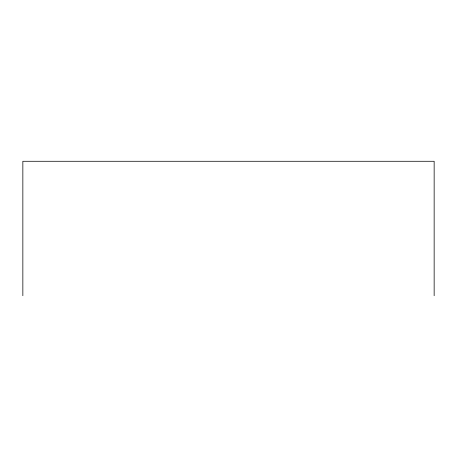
<?xml version="1.0" encoding="UTF-8"?>
<svg xmlns="http://www.w3.org/2000/svg" width="457" height="457" viewBox="0 0 457 457"><rect width="100%" height="100%" fill="white"/><g stroke="black" fill="none" stroke-linecap="round" stroke-linejoin="round"><path stroke-width="0.69" d="M434.15 295.719L434.15 161.281L22.85 161.281L22.85 295.719"/></g></svg>
